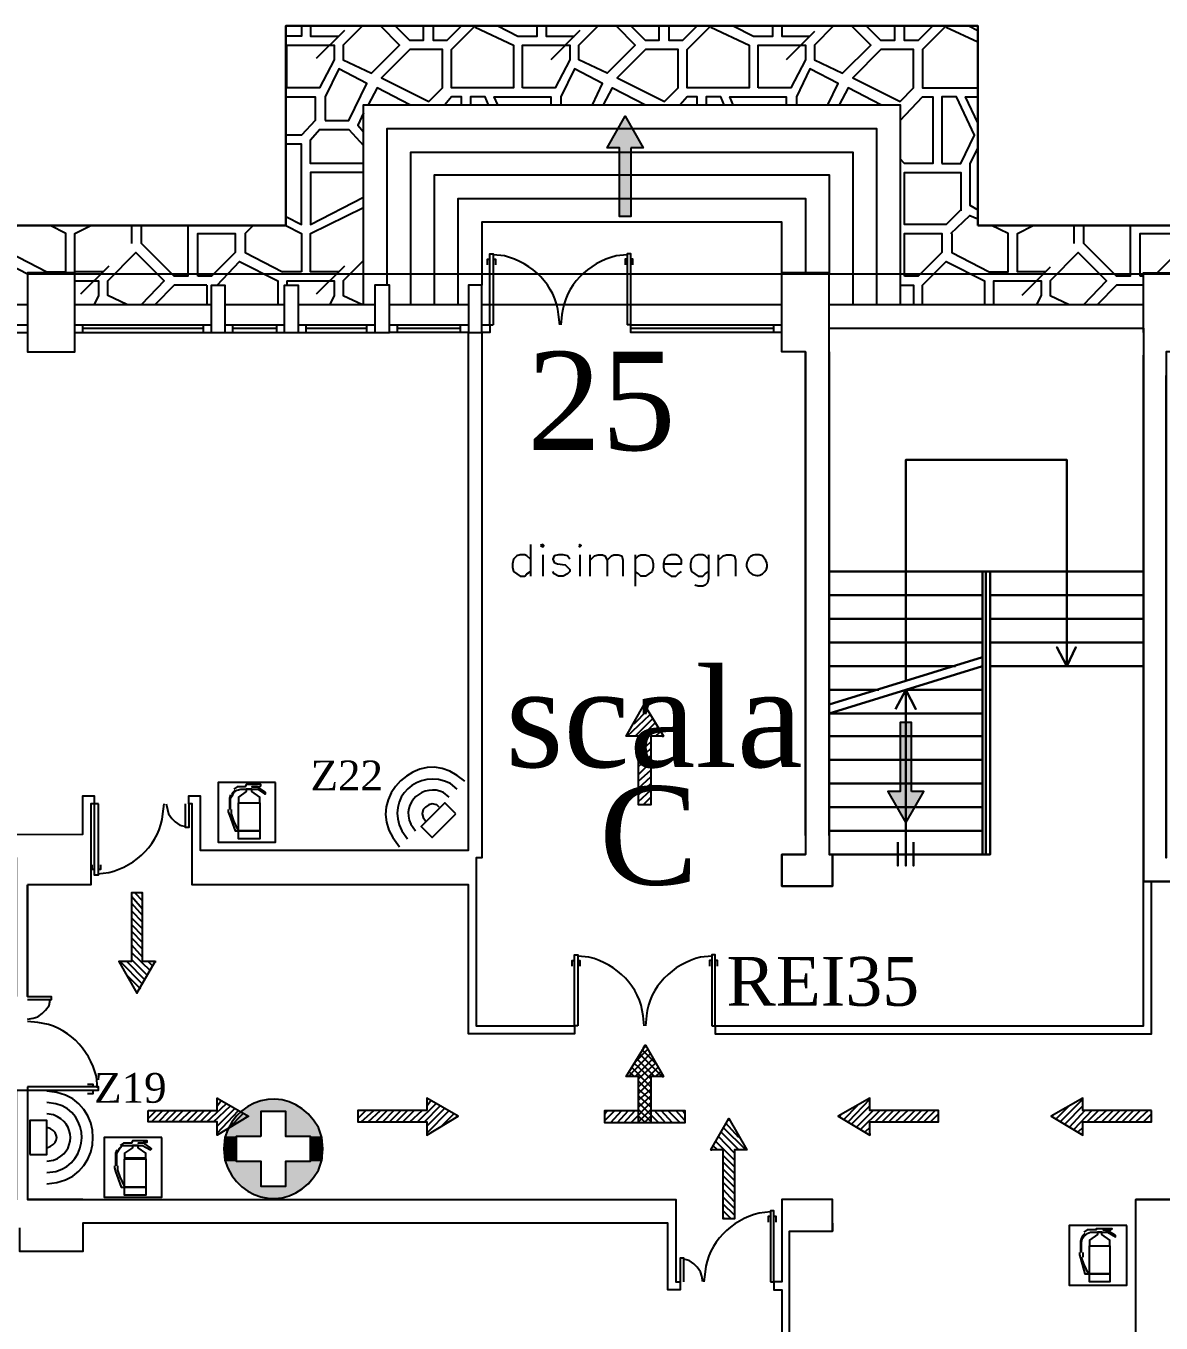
# Model space of a CAD drawing. Header units: millimetres. Extents: x 2592 to 5194, y 1172 to 2359.
# Drawn here: x 2595.312 to 2596.151, y 1181.634 to 1182.593 of the extents above; entities that cross this region are included whole.
import ezdxf

# ---------------------------------------------------------------- set-up
doc = ezdxf.new("R2010")
doc.units = ezdxf.units.MM
for name, color, linetype in [('PDF _Geometria', 7, 'Continuous'), ('PDF _Riempimenti solidi', 3, 'Continuous'), ('PDF _Testo', 7, 'Continuous')]:
    doc.layers.add(name, color=color, linetype=linetype)
doc.styles.add('PDF Times New Roman', font='times.ttf')

msp = doc.modelspace()

# ---------------------------------------------------------------- linework, layer by layer
msp.add_line((2595.31275, 1182.40988), (2599.51275, 1182.40988))
at = {"layer": 'PDF _Geometria', "color": 8, "lineweight": 25, "true_color": 0x808080}
for points in [[(2595.50358, 1182.59321), (2596.01525, 1182.59321), (2595.50358, 1182.59321)], [(2595.50358, 1182.44571), (2595.50358, 1182.59321), (2595.50358, 1182.44571)], [(2595.51525, 1182.59321), (2595.51525, 1182.58571), (2595.50358, 1182.58571)], [(2595.52192, 1182.59321), (2595.52192, 1182.58571), (2595.54275, 1182.58571)], [(2595.56025, 1182.59321), (2595.54608, 1182.57904), (2595.54608, 1182.56821), (2595.56692, 1182.55821), (2595.58775, 1182.57904), (2595.57358, 1182.59321)], [(2595.60525, 1182.59321), (2595.60525, 1182.58238), (2595.59525, 1182.58238), (2595.58442, 1182.59321)], [(2595.63358, 1182.59321), (2595.62275, 1182.58238), (2595.61275, 1182.58238), (2595.61275, 1182.59321)], [(2595.64358, 1182.59238), (2595.67192, 1182.57904), (2595.67192, 1182.54738), (2595.62608, 1182.54738), (2595.62608, 1182.57571), (2595.64358, 1182.59321)], [(2595.66025, 1182.59321), (2595.67525, 1182.58571), (2595.68942, 1182.58571), (2595.68942, 1182.59321)], [(2595.69608, 1182.59321), (2595.69608, 1182.58571), (2595.71692, 1182.58571)], [(2595.74775, 1182.59321), (2595.76192, 1182.57904), (2595.74108, 1182.55821), (2595.72025, 1182.56821), (2595.72025, 1182.57904), (2595.73442, 1182.59321)], [(2595.77942, 1182.59321), (2595.77942, 1182.58238), (2595.76942, 1182.58238), (2595.75858, 1182.59321)], [(2595.80775, 1182.59321), (2595.79692, 1182.58238), (2595.78692, 1182.58238), (2595.78692, 1182.59321)], [(2595.81775, 1182.59238), (2595.84608, 1182.57904), (2595.84608, 1182.54738), (2595.80025, 1182.54738), (2595.80025, 1182.57571), (2595.81775, 1182.59321)], [(2595.83442, 1182.59321), (2595.84942, 1182.58571), (2595.86358, 1182.58571), (2595.86358, 1182.59321)], [(2595.87025, 1182.59321), (2595.87025, 1182.58571), (2595.89108, 1182.58571)], [(2595.90858, 1182.59321), (2595.89442, 1182.57904), (2595.89442, 1182.56821), (2595.91525, 1182.55821), (2595.93608, 1182.57904), (2595.92192, 1182.59321)], [(2595.95358, 1182.59321), (2595.95358, 1182.58238), (2595.94358, 1182.58238), (2595.93275, 1182.59321)], [(2595.98192, 1182.59321), (2595.97108, 1182.58238), (2595.96108, 1182.58238), (2595.96108, 1182.59321)], [(2595.99192, 1182.59321), (2595.97442, 1182.57571), (2595.97442, 1182.54738), (2596.01525, 1182.54738)], [(2595.99192, 1182.59238), (2596.01525, 1182.58154)], [(2596.00858, 1182.59321), (2596.01525, 1182.58988)], [(2596.01525, 1182.44571), (2596.01525, 1182.59321), (2596.01525, 1182.44571)], [(2595.54692, 1182.58988), (2595.52608, 1182.56904)], [(2595.72108, 1182.58988), (2595.69942, 1182.56821)], [(2595.89442, 1182.58904), (2595.87358, 1182.56821)], [(2595.73025, 1182.53488), (2595.73775, 1182.55071), (2595.71692, 1182.56154), (2595.70692, 1182.54071), (2595.70692, 1182.53488)], [(2595.90442, 1182.53488), (2595.91192, 1182.55071), (2595.89108, 1182.56154), (2595.88108, 1182.54071), (2595.88108, 1182.53488)], [(2595.59525, 1182.53488), (2595.57108, 1182.54738), (2595.56442, 1182.53488)], [(2595.73858, 1182.53488), (2595.74525, 1182.54738), (2595.76942, 1182.53488)], [(2595.94358, 1182.53488), (2595.91942, 1182.54738), (2595.91275, 1182.53488)], [(2595.50358, 1182.54071), (2595.52525, 1182.54071), (2595.52525, 1182.52321), (2595.51525, 1182.51238), (2595.50358, 1182.51238)], [(2595.63358, 1182.53488), (2595.63358, 1182.54071), (2595.62608, 1182.54071), (2595.62108, 1182.53488)], [(2595.65358, 1182.53488), (2595.65108, 1182.54071), (2595.64025, 1182.54071), (2595.64025, 1182.53488)], [(2595.66025, 1182.53488), (2595.65775, 1182.54071), (2595.69942, 1182.54071), (2595.69942, 1182.53488)], [(2595.80775, 1182.53488), (2595.80775, 1182.54071), (2595.80025, 1182.54071), (2595.79525, 1182.53488)], [(2595.82775, 1182.53488), (2595.82525, 1182.54071), (2595.81442, 1182.54071), (2595.81442, 1182.53488)], [(2595.83442, 1182.53488), (2595.83192, 1182.54071), (2595.87358, 1182.54071), (2595.87358, 1182.53488)], [(2595.95775, 1182.52321), (2595.97442, 1182.54071), (2595.98192, 1182.54071), (2595.98192, 1182.49154), (2595.96108, 1182.49154), (2595.95775, 1182.49488)], [(2596.01525, 1182.52154), (2596.00608, 1182.54071), (2596.01525, 1182.54071)], [(2595.56108, 1182.52904), (2595.55692, 1182.51988), (2595.56108, 1182.51488)], [(2595.56108, 1182.49154), (2595.52192, 1182.49154), (2595.52192, 1182.50904), (2595.52858, 1182.51654), (2595.55025, 1182.51654), (2595.56108, 1182.50488)], [(2595.50358, 1182.45238), (2595.51525, 1182.44654), (2595.51525, 1182.50571), (2595.50358, 1182.50571)], [(2596.01525, 1182.50321), (2596.00942, 1182.49154), (2596.00942, 1182.46071), (2596.01525, 1182.45738)], [(2595.56108, 1182.48488), (2595.52192, 1182.48488), (2595.52192, 1182.44654), (2595.56108, 1182.46654)], [(2596.00275, 1182.45738), (2595.99192, 1182.44654), (2595.96108, 1182.44654), (2595.96108, 1182.48488), (2596.00275, 1182.48488), (2596.00275, 1182.45654)], [(2595.54275, 1182.41154), (2595.52192, 1182.41154), (2595.52192, 1182.43988), (2595.56108, 1182.45904)], [(2595.99525, 1182.43988), (2596.00942, 1182.45321), (2596.01525, 1182.45071)], [(2594.76858, 1182.44571), (2595.50358, 1182.44571), (2594.76858, 1182.44571)], [(2595.30525, 1182.44571), (2595.29942, 1182.43988), (2595.29942, 1182.42571), (2595.32692, 1182.41154), (2595.34108, 1182.41154), (2595.34108, 1182.43988), (2595.32942, 1182.44571)], [(2595.36858, 1182.41154), (2595.34775, 1182.41154), (2595.34775, 1182.43988), (2595.35942, 1182.44571)], [(2595.38942, 1182.44571), (2595.38942, 1182.43238)], [(2595.43108, 1182.44571), (2595.43108, 1182.40821), (2595.42108, 1182.40821), (2595.39692, 1182.43238), (2595.39692, 1182.44571)], [(2595.47942, 1182.44571), (2595.47358, 1182.43988), (2595.47358, 1182.42571), (2595.50108, 1182.41154)], [(2595.50358, 1182.44571), (2595.51525, 1182.43988), (2595.51525, 1182.41154)], [(2595.99608, 1182.43988), (2595.99608, 1182.42571), (2596.02358, 1182.41154), (2596.03775, 1182.41154), (2596.03775, 1182.43988), (2596.02525, 1182.44571)], [(2596.01525, 1182.44571), (2596.90942, 1182.44571), (2596.01525, 1182.44571)], [(2596.06525, 1182.41154), (2596.04442, 1182.41154), (2596.04442, 1182.43988), (2596.05608, 1182.44571)], [(2596.08608, 1182.44571), (2596.08608, 1182.43238)], [(2596.12775, 1182.44571), (2596.12775, 1182.40821), (2596.11775, 1182.40821), (2596.09358, 1182.43238), (2596.09358, 1182.44571)], [(2596.13525, 1182.40821), (2596.13525, 1182.43988), (2596.16275, 1182.43988), (2596.16275, 1182.42571), (2596.14775, 1182.41071)], [(2595.27775, 1182.38738), (2595.27775, 1182.40154), (2595.29525, 1182.41904), (2595.31275, 1182.40988)], [(2595.38608, 1182.38738), (2595.37192, 1182.39404), (2595.37192, 1182.40488), (2595.39275, 1182.42571), (2595.41358, 1182.40488), (2595.39692, 1182.38738)], [(2595.45275, 1182.40154), (2595.46942, 1182.41904), (2595.49775, 1182.40488), (2595.49775, 1182.38738)], [(2595.56108, 1182.41988), (2595.54608, 1182.40488), (2595.54608, 1182.39404), (2595.56025, 1182.38738)], [(2595.97442, 1182.38738), (2595.97442, 1182.40154), (2595.99192, 1182.41904), (2596.02025, 1182.40488), (2596.02025, 1182.38738)], [(2596.09358, 1182.38738), (2596.11025, 1182.40488), (2596.08942, 1182.42571), (2596.06858, 1182.40488), (2596.06858, 1182.39404), (2596.08275, 1182.38738)], [(2595.37275, 1182.41571), (2595.35192, 1182.39488)], [(2595.54692, 1182.41571), (2595.52608, 1182.39488)], [(2596.06858, 1182.41488), (2596.04775, 1182.39404)], [(2595.34775, 1182.40488), (2595.36525, 1182.40488), (2595.36525, 1182.39404), (2595.36192, 1182.38738)], [(2595.44525, 1182.40154), (2595.42108, 1182.40154), (2595.40692, 1182.38738)], [(2595.50442, 1182.40488), (2595.53942, 1182.40488), (2595.53942, 1182.39404), (2595.53608, 1182.38738)], [(2595.95775, 1182.40154), (2595.96775, 1182.40154), (2595.96775, 1182.38738)], [(2596.02692, 1182.38738), (2596.02692, 1182.40488), (2596.06192, 1182.40488), (2596.06192, 1182.39404), (2596.05858, 1182.38738)], [(2596.13775, 1182.40154), (2596.11775, 1182.40154), (2596.10358, 1182.38738)]]:
    msp.add_lwpolyline(points, dxfattribs=at)
for points in [[(2595.50442, 1182.54738), (2595.50442, 1182.57904), (2595.53942, 1182.57904), (2595.53942, 1182.56821), (2595.52858, 1182.54738)], [(2595.59525, 1182.57571), (2595.57442, 1182.55488), (2595.60942, 1182.53738), (2595.61942, 1182.54738), (2595.61942, 1182.57571)], [(2595.67858, 1182.54738), (2595.67858, 1182.57904), (2595.71358, 1182.57904), (2595.71358, 1182.56821), (2595.70275, 1182.54738)], [(2595.76942, 1182.57571), (2595.74858, 1182.55488), (2595.78358, 1182.53738), (2595.79358, 1182.54738), (2595.79358, 1182.57571)], [(2595.85275, 1182.54738), (2595.85275, 1182.57904), (2595.88775, 1182.57904), (2595.88775, 1182.56821), (2595.87692, 1182.54738)], [(2595.94358, 1182.57571), (2595.92275, 1182.55488), (2595.95775, 1182.53738), (2595.96775, 1182.54738), (2595.96775, 1182.57571)], [(2595.53275, 1182.52321), (2595.55025, 1182.52321), (2595.56358, 1182.55071), (2595.54275, 1182.56154), (2595.53275, 1182.54071)], [(2595.98858, 1182.49154), (2596.00275, 1182.49154), (2596.01275, 1182.51238), (2595.99942, 1182.54071), (2595.98858, 1182.54071)], [(2595.43858, 1182.40821), (2595.43858, 1182.43988), (2595.46608, 1182.43988), (2595.46608, 1182.42571), (2595.44858, 1182.40821)], [(2595.96108, 1182.40821), (2595.96108, 1182.43988), (2595.98858, 1182.43988), (2595.98858, 1182.42571), (2595.97108, 1182.40821)]]:
    msp.add_lwpolyline(points, close=True, dxfattribs=at)
at = {"layer": 'PDF _Geometria', "lineweight": 25}
for points in [[(2595.56108, 1182.38738), (2595.56108, 1182.53488), (2595.95775, 1182.53488), (2595.95775, 1182.38738)], [(2595.57858, 1182.40154), (2595.57858, 1182.51738), (2595.94025, 1182.51738), (2595.94025, 1182.38738)], [(2595.59608, 1182.38738), (2595.59608, 1182.49988), (2595.92275, 1182.49988), (2595.92275, 1182.38738)], [(2595.61358, 1182.38738), (2595.61358, 1182.48321), (2595.90525, 1182.48321), (2595.90525, 1182.41071), (2595.87025, 1182.41071), (2595.87025, 1182.44821), (2595.64858, 1182.44821), (2595.64858, 1182.40154)], [(2595.63108, 1182.38738), (2595.63108, 1182.46571), (2595.88775, 1182.46571), (2595.88775, 1182.41071)], [(2595.88775, 1182.35238), (2595.87025, 1182.35238), (2595.87025, 1182.41071)], [(2595.90525, 1182.35238), (2595.90525, 1182.41071)], [(2596.13775, 1182.36654), (2596.13775, 1182.41071), (2596.17192, 1182.41071), (2596.17192, 1182.35238), (2596.15442, 1182.35238), (2596.15442, 1181.97821), (2596.15442, 1182.33488)], [(2595.34775, 1182.36654), (2595.44858, 1182.36654), (2595.45858, 1182.36654), (2595.51275, 1182.36654), (2595.56942, 1182.36654), (2595.58025, 1182.36654), (2595.58025, 1182.40154), (2595.56942, 1182.40154), (2595.56942, 1182.36654)], [(2595.71942, 1181.85404), (2595.71692, 1181.85404), (2595.71692, 1181.84821), (2595.63858, 1181.84821), (2595.63858, 1181.95821), (2595.43442, 1181.95821), (2595.43442, 1182.01821), (2595.43192, 1182.01821), (2595.43192, 1182.02404), (2595.44025, 1182.02404), (2595.44025, 1181.98404), (2595.63858, 1181.98404), (2595.63858, 1182.36654), (2595.64858, 1182.36654), (2595.64858, 1182.40154), (2595.63858, 1182.40154), (2595.63858, 1182.36654), (2595.58025, 1182.36654)], [(2595.44858, 1182.36654), (2595.44858, 1182.40154), (2595.45858, 1182.40154), (2595.45858, 1182.36654)], [(2595.50275, 1182.36654), (2595.50275, 1182.40154), (2595.51275, 1182.40154), (2595.51275, 1182.36654)], [(2595.21275, 1182.38738), (2595.31275, 1182.38738)], [(2595.34775, 1182.38738), (2595.44858, 1182.38738)], [(2595.45858, 1182.38738), (2595.50275, 1182.38738)], [(2595.51275, 1182.38738), (2595.56942, 1182.38738)], [(2595.58025, 1182.38738), (2595.63858, 1182.38738)], [(2595.64858, 1182.38738), (2595.87025, 1182.38738)], [(2595.90525, 1182.38738), (2596.13775, 1182.38738)], [(2595.21275, 1182.37238), (2595.31275, 1182.37238)], [(2595.34775, 1182.37238), (2595.44858, 1182.37238)], [(2595.35358, 1182.36654), (2595.35358, 1182.37238)], [(2595.44275, 1182.36654), (2595.44275, 1182.37238)], [(2595.45858, 1182.37238), (2595.50275, 1182.37238)], [(2595.46442, 1182.36654), (2595.46442, 1182.37238)], [(2595.49692, 1182.36654), (2595.49692, 1182.37238)], [(2595.51275, 1182.37238), (2595.56942, 1182.37238)], [(2595.51858, 1182.36654), (2595.51858, 1182.37238)], [(2595.56358, 1182.36654), (2595.56358, 1182.37238)], [(2595.58025, 1182.37238), (2595.63858, 1182.37238)], [(2595.58608, 1182.36654), (2595.58608, 1182.37238)], [(2595.63275, 1182.36654), (2595.63275, 1182.37238)], [(2595.64858, 1182.37238), (2595.65442, 1182.37238), (2595.65442, 1182.36654), (2595.64858, 1182.36654), (2595.64858, 1181.97821), (2595.64442, 1181.97821), (2595.64442, 1181.85404), (2595.71692, 1181.85404)], [(2595.65442, 1182.37238), (2595.65692, 1182.37238)], [(2595.75858, 1182.37238), (2595.75608, 1182.37238)], [(2595.87025, 1182.36654), (2595.75858, 1182.36654), (2595.75858, 1182.37238), (2595.87025, 1182.37238)], [(2595.86442, 1182.36654), (2595.86442, 1182.37238)], [(2595.21275, 1182.36654), (2595.31275, 1182.36654)], [(2595.35358, 1182.36988), (2595.44275, 1182.36988)], [(2595.46442, 1182.36988), (2595.49692, 1182.36988)], [(2595.51858, 1182.36988), (2595.56358, 1182.36988)], [(2595.58608, 1182.36988), (2595.63275, 1182.36988)], [(2595.75858, 1182.36988), (2595.86442, 1182.36988)], [(2595.90525, 1182.36988), (2596.13775, 1182.36988), (2596.13775, 1181.96071), (2596.13775, 1182.34988)], [(2595.88775, 1181.99488), (2595.88775, 1182.35238), (2595.88775, 1181.98071), (2595.87025, 1181.98071), (2595.87025, 1181.95738), (2595.87025, 1181.98071), (2595.88775, 1181.98071)], [(2595.90525, 1181.99488), (2595.90525, 1182.35238), (2595.90525, 1181.98071), (2595.90775, 1181.98071), (2595.90525, 1181.98071), (2596.02442, 1181.98071), (2595.90525, 1181.98071)], [(2596.08108, 1182.27238), (2595.96192, 1182.27238), (2596.08108, 1182.27238)], [(2595.68442, 1182.20988), (2595.68442, 1182.18654)], [(2595.68442, 1182.19904), (2595.68192, 1182.20154), (2595.68025, 1182.20238), (2595.67692, 1182.20238), (2595.67442, 1182.20154), (2595.67192, 1182.19904), (2595.67108, 1182.19571), (2595.67108, 1182.19321), (2595.67192, 1182.18988), (2595.67692, 1182.18654), (2595.68025, 1182.18654), (2595.68192, 1182.18821), (2595.68442, 1182.18988)], [(2595.69358, 1182.20238), (2595.69358, 1182.18654)], [(2595.71358, 1182.19904), (2595.71192, 1182.20154), (2595.70858, 1182.20238), (2595.70525, 1182.20238), (2595.70192, 1182.20154), (2595.70108, 1182.19904), (2595.70192, 1182.19654), (2595.70442, 1182.19571), (2595.71025, 1182.19488), (2595.71358, 1182.19154), (2595.71358, 1182.18988), (2595.71192, 1182.18821), (2595.70858, 1182.18654), (2595.70525, 1182.18654), (2595.70192, 1182.18821), (2595.70108, 1182.18988)], [(2595.72108, 1182.20238), (2595.72108, 1182.18654)], [(2595.72858, 1182.18654), (2595.72858, 1182.20238)], [(2595.72858, 1182.19821), (2595.73192, 1182.20154), (2595.73442, 1182.20238), (2595.73775, 1182.20238), (2595.73942, 1182.20154), (2595.74108, 1182.19821), (2595.74108, 1182.18654)], [(2595.74108, 1182.19821), (2595.74442, 1182.20154), (2595.74608, 1182.20238), (2595.74942, 1182.20238), (2595.75192, 1182.20154), (2595.75275, 1182.19821), (2595.75275, 1182.18654)], [(2595.76192, 1182.20238), (2595.76192, 1182.17904)], [(2595.76192, 1182.19904), (2595.76442, 1182.20154), (2595.76608, 1182.20238), (2595.76942, 1182.20238), (2595.77192, 1182.20154), (2595.77442, 1182.19904), (2595.77525, 1182.19571), (2595.77525, 1182.19321), (2595.77442, 1182.18988), (2595.76942, 1182.18654), (2595.76608, 1182.18654), (2595.76442, 1182.18821), (2595.76192, 1182.18988)], [(2595.78275, 1182.19571), (2595.79608, 1182.19571), (2595.79608, 1182.19821), (2595.79525, 1182.19988), (2595.79358, 1182.20154), (2595.79192, 1182.20238), (2595.78858, 1182.20238), (2595.78608, 1182.20154), (2595.78358, 1182.19904), (2595.78275, 1182.19571), (2595.78275, 1182.19321), (2595.78358, 1182.18988), (2595.78858, 1182.18654), (2595.79192, 1182.18654), (2595.79358, 1182.18821), (2595.79608, 1182.18988)], [(2595.81608, 1182.19904), (2595.81358, 1182.20154), (2595.81192, 1182.20238), (2595.80858, 1182.20238), (2595.80608, 1182.20154), (2595.80358, 1182.19904), (2595.80275, 1182.19571), (2595.80275, 1182.19321), (2595.80358, 1182.18988), (2595.80858, 1182.18654), (2595.81192, 1182.18654), (2595.81358, 1182.18821), (2595.81608, 1182.18988)], [(2595.81608, 1182.20238), (2595.81608, 1182.18488), (2595.81525, 1182.18154), (2595.81358, 1182.17988), (2595.81192, 1182.17904), (2595.80858, 1182.17904), (2595.80608, 1182.17988)], [(2595.82358, 1182.18654), (2595.82358, 1182.20238)], [(2595.82358, 1182.19821), (2595.82692, 1182.20154), (2595.82942, 1182.20238), (2595.83275, 1182.20238), (2595.83525, 1182.20154), (2595.83608, 1182.19821), (2595.83608, 1182.18654)], [(2595.90525, 1182.18988), (2596.13775, 1182.18988), (2595.90525, 1182.18988)], [(2596.08108, 1182.11988), (2596.07358, 1182.13404), (2596.08108, 1182.11988)], [(2596.08108, 1182.11988), (2596.08775, 1182.13404), (2596.08108, 1182.11988)], [(2595.96192, 1182.10238), (2596.01858, 1182.10238), (2595.96192, 1182.10238)], [(2595.30442, 1181.87571), (2595.30442, 1181.97821), (2594.79275, 1181.97821), (2594.79275, 1181.94321), (2594.79275, 1181.99488), (2594.77358, 1181.99488), (2595.35358, 1181.99571), (2595.35358, 1182.02404), (2595.36192, 1182.02404), (2595.36192, 1182.01821), (2595.35942, 1182.01821), (2595.35942, 1181.99571), (2595.35942, 1181.95821), (2595.31275, 1181.95821)], [(2595.90775, 1181.98071), (2595.90775, 1181.95738), (2595.90775, 1181.98071)], [(2595.81858, 1181.85404), (2595.82108, 1181.85404), (2596.13775, 1181.85404), (2596.13775, 1181.96071), (2596.24442, 1181.96071), (2596.13775, 1181.96071)], [(2595.82108, 1181.85404), (2595.82108, 1181.84821), (2596.14358, 1181.84821), (2596.14358, 1181.96071)], [(2595.20275, 1181.31988), (2595.20275, 1181.28488), (2595.21275, 1181.28488), (2595.21275, 1181.31988), (2595.20275, 1181.31988), (2595.20275, 1181.70821), (2595.20275, 1181.72571), (2595.30442, 1181.72571), (2595.30442, 1181.80654), (2595.31275, 1181.80654), (2595.31275, 1181.72571), (2595.79192, 1181.72571), (2595.79192, 1181.66488), (2595.79525, 1181.66488), (2595.79525, 1181.65904), (2595.78608, 1181.65904), (2595.78608, 1181.70821), (2595.35358, 1181.70821), (2595.35358, 1181.70238), (2595.35358, 1181.68738), (2595.30692, 1181.68738), (2595.30692, 1181.70488)], [(2595.35358, 1181.72571), (2595.31275, 1181.72571), (2595.34775, 1181.72571)], [(2595.90775, 1181.70821), (2595.90775, 1181.70238), (2595.90775, 1181.72571), (2595.90525, 1181.72571), (2595.87025, 1181.72571), (2595.87025, 1181.66488), (2595.86442, 1181.66488), (2595.86442, 1181.65904), (2595.87025, 1181.65904), (2595.87025, 1181.33404), (2595.87025, 1181.27571), (2595.90525, 1181.27571), (2595.90525, 1181.38321), (2595.98275, 1181.38321), (2595.98275, 1181.40071), (2595.87608, 1181.40071)], [(2595.90775, 1181.72571), (2595.90525, 1181.72571), (2595.87025, 1181.72571), (2595.87025, 1181.70238)], [(2596.13192, 1181.40071), (2596.13192, 1181.70821), (2596.13192, 1181.72571), (2596.25608, 1181.72571), (2596.13192, 1181.72571)], [(2595.87608, 1181.60071), (2595.87608, 1181.40071), (2595.87608, 1181.70238), (2595.90775, 1181.70238)]]:
    msp.add_lwpolyline(points, dxfattribs=at)
at = {"layer": 'PDF _Geometria', "color": 3, "lineweight": 25}
for points in [[(2595.75858, 1182.50321), (2595.75858, 1182.45238), (2595.75025, 1182.45238), (2595.75025, 1182.50321), (2595.74108, 1182.50321), (2595.75442, 1182.52654), (2595.76775, 1182.50321)], [(2595.77358, 1182.06821), (2595.77358, 1182.01738), (2595.76442, 1182.01738), (2595.76442, 1182.06821), (2595.75525, 1182.06821), (2595.76858, 1182.09154), (2595.78275, 1182.06821)], [(2595.96608, 1182.02738), (2595.96608, 1182.07821), (2595.95775, 1182.07821), (2595.95775, 1182.02738), (2595.94858, 1182.02738), (2595.96192, 1182.00404), (2595.97525, 1182.02738)], [(2595.96608, 1182.02738), (2595.96608, 1182.07821), (2595.95775, 1182.07821), (2595.95775, 1182.02738), (2595.94858, 1182.02738), (2595.96192, 1182.00404), (2595.97525, 1182.02738)], [(2595.76442, 1181.79154), (2595.76442, 1181.81654), (2595.75525, 1181.81654), (2595.76942, 1181.83988), (2595.78275, 1181.81654), (2595.77358, 1181.81654), (2595.77358, 1181.79154), (2595.79858, 1181.79154), (2595.79858, 1181.78238), (2595.76442, 1181.78238), (2595.76442, 1181.81654), (2595.75525, 1181.81654), (2595.76942, 1181.83988), (2595.78275, 1181.81654), (2595.77358, 1181.81654), (2595.77358, 1181.78238), (2595.73942, 1181.78238), (2595.73942, 1181.79154)], [(2595.40192, 1181.79154), (2595.45275, 1181.79154), (2595.45275, 1181.80071), (2595.47608, 1181.78738), (2595.45275, 1181.77321), (2595.45275, 1181.78321), (2595.40192, 1181.78321)], [(2595.60775, 1181.79154), (2595.55692, 1181.79154), (2595.55692, 1181.78321), (2595.60775, 1181.78321), (2595.60775, 1181.77321), (2595.63108, 1181.78738), (2595.60775, 1181.80071)], [(2595.93525, 1181.78321), (2595.98608, 1181.78321), (2595.98608, 1181.79154), (2595.93525, 1181.79154), (2595.93525, 1181.80071), (2595.91192, 1181.78738), (2595.93525, 1181.77321)], [(2596.14358, 1181.79154), (2596.09275, 1181.79154), (2596.09275, 1181.80071), (2596.06942, 1181.78738), (2596.09275, 1181.77321), (2596.09275, 1181.78321), (2596.14358, 1181.78321)], [(2595.48525, 1181.77238), (2595.46692, 1181.77238), (2595.46692, 1181.75404), (2595.48525, 1181.75404), (2595.48525, 1181.73571), (2595.50358, 1181.73571), (2595.50358, 1181.75404), (2595.52192, 1181.75404), (2595.52192, 1181.77238), (2595.50358, 1181.77238), (2595.50358, 1181.79071), (2595.48525, 1181.79071)], [(2595.82692, 1181.76238), (2595.81775, 1181.76238), (2595.83108, 1181.78571), (2595.84442, 1181.76238), (2595.83525, 1181.76238), (2595.83525, 1181.71154), (2595.82692, 1181.71154)]]:
    msp.add_lwpolyline(points, close=True, dxfattribs=at)
at = {"layer": 'PDF _Geometria', "color": 3, "lineweight": 0}
for points in [[(2595.76775, 1182.50321), (2595.75442, 1182.52654), (2595.74108, 1182.50321), (2595.75025, 1182.50321), (2595.75025, 1182.45238), (2595.75858, 1182.45238), (2595.75858, 1182.50321)], [(2595.95775, 1182.07821), (2595.95775, 1182.02738), (2595.94858, 1182.02738), (2595.96192, 1182.00404), (2595.97525, 1182.02738), (2595.96608, 1182.02738), (2595.96608, 1182.07821)], [(2595.95775, 1182.07821), (2595.95775, 1182.02738), (2595.94858, 1182.02738), (2595.96192, 1182.00404), (2595.97525, 1182.02738), (2595.96608, 1182.02738), (2595.96608, 1182.07821)]]:
    msp.add_lwpolyline(points, close=True, dxfattribs=at)
at = {"layer": 'PDF _Geometria', "color": 4, "lineweight": 25}
for points in [[(2595.65275, 1182.41654), (2595.65275, 1182.42071), (2595.65442, 1182.42071)], [(2595.65442, 1182.37238), (2595.65442, 1182.42488), (2595.65692, 1182.42488), (2595.65692, 1182.37238)], [(2595.66525, 1182.42321), (2595.65692, 1182.42404)], [(2595.65692, 1182.42071), (2595.65858, 1182.42071), (2595.65858, 1182.41654)], [(2595.75608, 1182.42404), (2595.74775, 1182.42321)], [(2595.75608, 1182.42071), (2595.75442, 1182.42071), (2595.75442, 1182.41654)], [(2595.75858, 1182.37238), (2595.75858, 1182.42488), (2595.75608, 1182.42488), (2595.75608, 1182.37238)], [(2595.76025, 1182.41654), (2595.76025, 1182.42071), (2595.75858, 1182.42071)], [(2595.70608, 1182.37238), (2595.70525, 1182.37988)], [(2595.70775, 1182.37988), (2595.70692, 1182.37238)], [(2595.41275, 1182.01071), (2595.41358, 1182.01821)], [(2595.41525, 1182.01821), (2595.41608, 1182.01404), (2595.41692, 1182.01071), (2595.41942, 1182.00738), (2595.42192, 1182.00488), (2595.42525, 1182.00238), (2595.42942, 1182.00154)], [(2595.43192, 1182.01821), (2595.43192, 1182.00071), (2595.42942, 1182.00071), (2595.42942, 1182.01821)], [(2595.36025, 1181.97321), (2595.36025, 1181.96988), (2595.36192, 1181.96988)], [(2595.36525, 1181.96988), (2595.36692, 1181.96988), (2595.36692, 1181.97321)], [(2595.36442, 1181.96654), (2595.37275, 1181.96738)], [(2595.71525, 1181.89821), (2595.71525, 1181.90238), (2595.71692, 1181.90238)], [(2595.71692, 1181.85404), (2595.71692, 1181.90654), (2595.71942, 1181.90654), (2595.71942, 1181.85404)], [(2595.72775, 1181.90488), (2595.71942, 1181.90571)], [(2595.71942, 1181.90238), (2595.72108, 1181.90238), (2595.72108, 1181.89821)], [(2595.81858, 1181.90571), (2595.81025, 1181.90488)], [(2595.81858, 1181.90238), (2595.81692, 1181.90238), (2595.81692, 1181.89821)], [(2595.82108, 1181.85404), (2595.82108, 1181.90654), (2595.81858, 1181.90654), (2595.81858, 1181.85404)], [(2595.82275, 1181.89821), (2595.82275, 1181.90238), (2595.82108, 1181.90238)], [(2595.31275, 1181.87571), (2595.33025, 1181.87571), (2595.33025, 1181.87321), (2595.31275, 1181.87321)], [(2595.31275, 1181.85904), (2595.31692, 1181.85988), (2595.32025, 1181.86071), (2595.32358, 1181.86321), (2595.32608, 1181.86571), (2595.32858, 1181.86904), (2595.32942, 1181.87321)], [(2595.32025, 1181.85654), (2595.31275, 1181.85738)], [(2595.76858, 1181.85404), (2595.76775, 1181.86154)], [(2595.77025, 1181.86154), (2595.76942, 1181.85404)], [(2595.36442, 1181.80821), (2595.36358, 1181.81654)], [(2595.36108, 1181.80904), (2595.36108, 1181.81071), (2595.35692, 1181.81071)], [(2595.35692, 1181.80404), (2595.36108, 1181.80404), (2595.36108, 1181.80654)], [(2595.86192, 1181.71654), (2595.85358, 1181.71571)], [(2595.86192, 1181.71321), (2595.86025, 1181.71321), (2595.86025, 1181.70904)], [(2595.86608, 1181.70904), (2595.86608, 1181.71321), (2595.86442, 1181.71321)], [(2595.79775, 1181.66488), (2595.79775, 1181.68238), (2595.79525, 1181.68238), (2595.79525, 1181.66488)], [(2595.81192, 1181.66488), (2595.81108, 1181.66904), (2595.81025, 1181.67238), (2595.80775, 1181.67571), (2595.80525, 1181.67821), (2595.80192, 1181.68071), (2595.79775, 1181.68154)], [(2595.81358, 1181.67238), (2595.81275, 1181.66488)]]:
    msp.add_lwpolyline(points, dxfattribs=at)
at = {"layer": 'PDF _Geometria', "lineweight": 25}
for points in [[(2595.34775, 1182.41071), (2595.31275, 1182.41071), (2595.31275, 1182.35238), (2595.34775, 1182.35238)], [(2595.96192, 1182.27238), (2595.96192, 1182.10904)], [(2596.08108, 1182.11988), (2596.08108, 1182.27238)], [(2595.69192, 1182.20904), (2595.69358, 1182.20821), (2595.69442, 1182.20904), (2595.69358, 1182.20988)], [(2595.72025, 1182.20904), (2595.72108, 1182.20821), (2595.72192, 1182.20904), (2595.72108, 1182.20988)], [(2596.01858, 1181.98071), (2596.01858, 1182.18988)], [(2596.02108, 1181.98071), (2596.02108, 1182.18988)], [(2596.02442, 1181.98071), (2596.02442, 1182.18988)], [(2596.01858, 1182.17238), (2595.90525, 1182.17238)], [(2596.13775, 1182.17238), (2596.02442, 1182.17238)], [(2596.01858, 1182.15488), (2595.90525, 1182.15488)], [(2596.13775, 1182.15488), (2596.02442, 1182.15488)], [(2596.01858, 1182.13738), (2595.90525, 1182.13738)], [(2596.13775, 1182.13738), (2596.02442, 1182.13738)], [(2596.01858, 1182.12654), (2595.90525, 1182.09154)], [(2596.01858, 1182.11988), (2595.90525, 1182.08488)], [(2595.99858, 1182.11988), (2595.90525, 1182.11988)], [(2596.13775, 1182.11988), (2596.02442, 1182.11988)], [(2595.94192, 1182.10238), (2595.90525, 1182.10238)], [(2595.95442, 1182.08821), (2595.96192, 1182.10238), (2595.96942, 1182.08821), (2595.96192, 1182.10238)], [(2595.96192, 1182.10238), (2595.96192, 1181.97238)], [(2596.01858, 1182.08488), (2595.90525, 1182.08488)], [(2596.01858, 1182.06821), (2595.90525, 1182.06821)], [(2596.01858, 1182.05071), (2595.90525, 1182.05071)], [(2596.01858, 1182.03321), (2595.90525, 1182.03321)], [(2596.01858, 1182.01571), (2595.90525, 1182.01571)], [(2596.01858, 1181.99821), (2595.90525, 1181.99821)], [(2595.95608, 1181.98988), (2595.95608, 1181.97238)], [(2595.96775, 1181.98988), (2595.96775, 1181.97238)], [(2595.31275, 1181.95821), (2595.31275, 1181.87571)], [(2595.90775, 1181.95738), (2595.87025, 1181.95738)]]:
    msp.add_lwpolyline(points, close=True, dxfattribs=at)
at = {"layer": 'PDF _Geometria', "color": 253, "lineweight": 25, "true_color": 0x999999}
for points in [[(2595.51525, 1182.41154), (2595.50108, 1182.41154)], [(2595.44525, 1182.40154), (2595.44525, 1182.38738)], [(2595.50442, 1182.40488), (2595.50442, 1182.40154)], [(2596.13775, 1182.40821), (2596.13525, 1182.40821)]]:
    msp.add_lwpolyline(points, dxfattribs=at)
at = {"layer": 'PDF _Geometria', "lineweight": 25}
msp.add_lwpolyline([(2595.85608, 1182.20154), (2595.85358, 1182.20238), (2595.85025, 1182.20238, 1.176505), (2595.85608, 1182.18821)], format="xyb", dxfattribs=at)
at = {"layer": 'PDF _Geometria', "color": 3, "lineweight": 25}
for points in [[(2595.75608, 1182.06821), (2595.77275, 1182.08404)], [(2595.76108, 1182.07738), (2595.77108, 1182.08738)], [(2595.76775, 1182.08988), (2595.76942, 1182.09071)], [(2595.76192, 1182.06821), (2595.77525, 1182.08154)], [(2595.76442, 1182.06571), (2595.77692, 1182.07821)], [(2595.76442, 1182.06071), (2595.77858, 1182.07488)], [(2595.76442, 1182.05571), (2595.77358, 1182.06404)], [(2595.77692, 1182.06821), (2595.78025, 1182.07154)], [(2595.78192, 1182.06821), (2595.78275, 1182.06821)], [(2595.76442, 1182.05071), (2595.77358, 1182.05904)], [(2595.76442, 1182.04571), (2595.77358, 1182.05404)], [(2595.76442, 1182.03988), (2595.77358, 1182.04904)], [(2595.76442, 1182.03488), (2595.77358, 1182.04321)], [(2595.76442, 1182.02988), (2595.77358, 1182.03821)], [(2595.76442, 1182.02488), (2595.77358, 1182.03321)], [(2595.76442, 1182.01988), (2595.77358, 1182.02821)], [(2595.76775, 1182.01738), (2595.77358, 1182.02321)], [(2595.77275, 1182.01738), (2595.77358, 1182.01821)], [(2595.39275, 1181.87988), (2595.39358, 1181.87821), (2595.40692, 1181.90154), (2595.39775, 1181.90154), (2595.39775, 1181.95238), (2595.38942, 1181.95238), (2595.38942, 1181.90154), (2595.38025, 1181.90154), (2595.39358, 1181.87821)], [(2595.38942, 1181.94988), (2595.39775, 1181.94071)], [(2595.39192, 1181.95238), (2595.39775, 1181.94654)], [(2595.39692, 1181.95238), (2595.39775, 1181.95154)], [(2595.38942, 1181.94488), (2595.39775, 1181.93571)], [(2595.38942, 1181.93904), (2595.39775, 1181.93071)], [(2595.38942, 1181.93404), (2595.39775, 1181.92571)], [(2595.38942, 1181.92904), (2595.39775, 1181.92071)], [(2595.38942, 1181.92404), (2595.39775, 1181.91571)], [(2595.38942, 1181.91904), (2595.39775, 1181.91071)], [(2595.38942, 1181.91404), (2595.39775, 1181.90488)], [(2595.38108, 1181.90154), (2595.39775, 1181.88488)], [(2595.38608, 1181.90154), (2595.39942, 1181.88821)], [(2595.38942, 1181.90821), (2595.40358, 1181.89488)], [(2595.38942, 1181.90321), (2595.40108, 1181.89154)], [(2595.40192, 1181.90154), (2595.40525, 1181.89821)], [(2595.40692, 1181.90154), (2595.40775, 1181.90154)], [(2595.38608, 1181.89154), (2595.39608, 1181.88154)], [(2595.77358, 1181.81488), (2595.76108, 1181.82654), (2595.77108, 1181.83654)], [(2595.76442, 1181.81488), (2595.77692, 1181.82654), (2595.76692, 1181.83654)], [(2595.76775, 1181.83821), (2595.76942, 1181.83988)], [(2595.77025, 1181.83821), (2595.76858, 1181.83988)], [(2595.75692, 1181.81654), (2595.77275, 1181.83321)], [(2595.76192, 1181.81654), (2595.77525, 1181.82988)], [(2595.77608, 1181.81654), (2595.76275, 1181.82988)], [(2595.76525, 1181.83321), (2595.78192, 1181.81654), (2595.78275, 1181.81654)], [(2595.75608, 1181.81654), (2595.75525, 1181.81654)], [(2595.76108, 1181.81654), (2595.75775, 1181.81988)], [(2595.77358, 1181.80904), (2595.75942, 1181.82321)], [(2595.76442, 1181.80904), (2595.77858, 1181.82321)], [(2595.77692, 1181.81654), (2595.78025, 1181.81988)], [(2595.76442, 1181.80404), (2595.77358, 1181.81321)], [(2595.77358, 1181.80404), (2595.76442, 1181.81321)], [(2595.76442, 1181.79904), (2595.77358, 1181.80738)], [(2595.77358, 1181.79904), (2595.76442, 1181.80738)], [(2595.44525, 1181.78321), (2595.45942, 1181.79654)], [(2595.45275, 1181.80071), (2595.45358, 1181.80071)], [(2595.45275, 1181.79488), (2595.45608, 1181.79904)], [(2595.60108, 1181.78321), (2595.61442, 1181.79654)], [(2595.60775, 1181.80071), (2595.60858, 1181.80071)], [(2595.60775, 1181.79488), (2595.61108, 1181.79904)], [(2595.75858, 1181.78238), (2595.77358, 1181.79738)], [(2595.76442, 1181.79404), (2595.77358, 1181.80238)], [(2595.77358, 1181.79404), (2595.76442, 1181.80238)], [(2595.77942, 1181.78238), (2595.76442, 1181.79738)], [(2595.93525, 1181.79988), (2595.91942, 1181.78321)], [(2596.09275, 1181.79988), (2596.07608, 1181.78321)], [(2595.40192, 1181.78571), (2595.40775, 1181.79154)], [(2595.40192, 1181.79071), (2595.40275, 1181.79154)], [(2595.40442, 1181.78321), (2595.41275, 1181.79154)], [(2595.40942, 1181.78321), (2595.41775, 1181.79154)], [(2595.41442, 1181.78321), (2595.42275, 1181.79154)], [(2595.41942, 1181.78321), (2595.42775, 1181.79154)], [(2595.42442, 1181.78321), (2595.43358, 1181.79154)], [(2595.43025, 1181.78321), (2595.43858, 1181.79154)], [(2595.43525, 1181.78321), (2595.44358, 1181.79154)], [(2595.44025, 1181.78321), (2595.44858, 1181.79154)], [(2595.45025, 1181.78321), (2595.46275, 1181.79488)], [(2595.45275, 1181.77988), (2595.46608, 1181.79321)], [(2595.45275, 1181.77488), (2595.46858, 1181.79154)], [(2595.46192, 1181.77904), (2595.47192, 1181.78904)], [(2595.47442, 1181.78654), (2595.47525, 1181.78738)], [(2595.55692, 1181.79071), (2595.55775, 1181.79154)], [(2595.55692, 1181.78571), (2595.56275, 1181.79154)], [(2595.55942, 1181.78321), (2595.56858, 1181.79154)], [(2595.56442, 1181.78321), (2595.57358, 1181.79154)], [(2595.57025, 1181.78321), (2595.57858, 1181.79154)], [(2595.57525, 1181.78321), (2595.58358, 1181.79154)], [(2595.58025, 1181.78321), (2595.58858, 1181.79154)], [(2595.58525, 1181.78321), (2595.59358, 1181.79154)], [(2595.59025, 1181.78321), (2595.59858, 1181.79154)], [(2595.59525, 1181.78321), (2595.60442, 1181.79154)], [(2595.60608, 1181.78321), (2595.61775, 1181.79488)], [(2595.60775, 1181.77988), (2595.62108, 1181.79321)], [(2595.60775, 1181.77488), (2595.62442, 1181.79154)], [(2595.61775, 1181.77904), (2595.62775, 1181.78904)], [(2595.62942, 1181.78654), (2595.63108, 1181.78738)], [(2595.73942, 1181.78404), (2595.74692, 1181.79154)], [(2595.73942, 1181.78904), (2595.74108, 1181.79154)], [(2595.74358, 1181.78238), (2595.75192, 1181.79154)], [(2595.74858, 1181.78238), (2595.75692, 1181.79154)], [(2595.75358, 1181.78238), (2595.76192, 1181.79154)], [(2595.76358, 1181.78238), (2595.77358, 1181.79238)], [(2595.77442, 1181.78238), (2595.76442, 1181.79238)], [(2595.76942, 1181.78238), (2595.76442, 1181.78738)], [(2595.76858, 1181.78238), (2595.77358, 1181.78738)], [(2595.78442, 1181.78238), (2595.77608, 1181.79154)], [(2595.78942, 1181.78238), (2595.78108, 1181.79154)], [(2595.79525, 1181.78238), (2595.78608, 1181.79154)], [(2595.79858, 1181.78404), (2595.79192, 1181.79154)], [(2595.79858, 1181.78904), (2595.79692, 1181.79154)], [(2595.83192, 1181.78404), (2595.83108, 1181.78571)], [(2595.91358, 1181.78821), (2595.91275, 1181.78654)], [(2595.92608, 1181.79488), (2595.91608, 1181.78488)], [(2595.93525, 1181.79488), (2595.92192, 1181.78154)], [(2595.93775, 1181.79154), (2595.92525, 1181.77904)], [(2595.94275, 1181.79154), (2595.92858, 1181.77738)], [(2595.94775, 1181.79154), (2595.93942, 1181.78321)], [(2595.95275, 1181.79154), (2595.94442, 1181.78321)], [(2595.95775, 1181.79154), (2595.94942, 1181.78321)], [(2595.96358, 1181.79154), (2595.95442, 1181.78321)], [(2595.96858, 1181.79154), (2595.96025, 1181.78321)], [(2595.97358, 1181.79154), (2595.96525, 1181.78321)], [(2595.97858, 1181.79154), (2595.97025, 1181.78321)], [(2595.98358, 1181.79154), (2595.97525, 1181.78321)], [(2595.98608, 1181.78904), (2595.98025, 1181.78321)], [(2596.07108, 1181.78821), (2596.06942, 1181.78654)], [(2596.08275, 1181.79488), (2596.07275, 1181.78488)], [(2596.09275, 1181.79488), (2596.07942, 1181.78154)], [(2596.09442, 1181.79154), (2596.08275, 1181.77904)], [(2596.09942, 1181.79154), (2596.08608, 1181.77738)], [(2596.10442, 1181.79154), (2596.09608, 1181.78321)], [(2596.11025, 1181.79154), (2596.10108, 1181.78321)], [(2596.11525, 1181.79154), (2596.10692, 1181.78321)], [(2596.12025, 1181.79154), (2596.11192, 1181.78321)], [(2596.12525, 1181.79154), (2596.11692, 1181.78321)], [(2596.13025, 1181.79154), (2596.12192, 1181.78321)], [(2596.13525, 1181.79154), (2596.12692, 1181.78321)], [(2596.14108, 1181.79154), (2596.13192, 1181.78321)], [(2596.14358, 1181.78904), (2596.13775, 1181.78321)], [(2595.52775, 1181.74738), (2595.53025, 1181.75488), (2595.53108, 1181.76321), (2595.53025, 1181.77154), (2595.52775, 1181.77904)], [(2595.84358, 1181.76238), (2595.82692, 1181.77904)], [(2595.83858, 1181.77154), (2595.82858, 1181.78238)], [(2595.93525, 1181.77904), (2595.93192, 1181.77571)], [(2595.98608, 1181.78404), (2595.98525, 1181.78321)], [(2596.09275, 1181.77904), (2596.08942, 1181.77571)], [(2596.14358, 1181.78404), (2596.14275, 1181.78321)], [(2595.45858, 1181.77154), (2595.45775, 1181.76321), (2595.45858, 1181.75488)], [(2595.83525, 1181.75488), (2595.82108, 1181.76904)], [(2595.83525, 1181.75988), (2595.82358, 1181.77238)], [(2595.83858, 1181.76238), (2595.82525, 1181.77571)], [(2595.93525, 1181.77404), (2595.93608, 1181.77404)], [(2596.09275, 1181.77404), (2596.09192, 1181.77404)], [(2595.81775, 1181.76238), (2595.81858, 1181.76238)], [(2595.82275, 1181.76238), (2595.81942, 1181.76571)], [(2595.83525, 1181.74988), (2595.82692, 1181.75821)], [(2595.83525, 1181.74488), (2595.82692, 1181.75321)], [(2595.83525, 1181.73988), (2595.82692, 1181.74821)], [(2595.83525, 1181.73488), (2595.82692, 1181.74321)], [(2595.83525, 1181.72988), (2595.82692, 1181.73821)], [(2595.83525, 1181.72404), (2595.82692, 1181.73321)], [(2595.83525, 1181.71904), (2595.82692, 1181.72738)], [(2595.83525, 1181.71404), (2595.82692, 1181.72238)], [(2595.83275, 1181.71154), (2595.82692, 1181.71738)], [(2595.82775, 1181.71154), (2595.82692, 1181.71238)]]:
    msp.add_lwpolyline(points, dxfattribs=at)
at = {"layer": 'PDF _Geometria', "color": 6, "lineweight": 25}
for points in [[(2595.63608, 1182.03488), (2595.63025, 1182.03904)], [(2595.62442, 1182.02321), (2595.62025, 1182.02654)], [(2595.63025, 1182.02904), (2595.62525, 1182.03321)], [(2595.61692, 1182.01571), (2595.61525, 1182.01738), (2595.61192, 1182.01821), (2595.60942, 1182.01738), (2595.60692, 1182.01571), (2595.60525, 1182.01404), (2595.60442, 1182.01071), (2595.60525, 1182.00821), (2595.60692, 1182.00571)], [(2595.58942, 1181.99821), (2595.59358, 1181.99238)], [(2595.59608, 1182.00321), (2595.59942, 1181.99821)], [(2595.58275, 1181.99321), (2595.58775, 1181.98654)], [(2595.33442, 1181.80488), (2595.32692, 1181.80571)], [(2595.33358, 1181.79654), (2595.32692, 1181.79738)], [(2595.33192, 1181.78821), (2595.32692, 1181.78904)], [(2595.32942, 1181.77821), (2595.32692, 1181.77904)], [(2595.32692, 1181.76404), (2595.32942, 1181.76488)], [(2595.32692, 1181.75404), (2595.33192, 1181.75488)], [(2595.32692, 1181.74571), (2595.33358, 1181.74654)], [(2595.32692, 1181.73738), (2595.33442, 1181.73821)]]:
    msp.add_lwpolyline(points, dxfattribs=at)
at = {"layer": 'PDF _Geometria', "color": 1, "lineweight": 25, "true_color": 0xf00000}
for points in [[(2595.49608, 1182.03404), (2595.45358, 1182.03404), (2595.45358, 1181.98988), (2595.49608, 1181.98988)], [(2595.47442, 1182.02904), (2595.47442, 1182.02738), (2595.46858, 1182.02321), (2595.46858, 1182.01904), (2595.48442, 1182.01904), (2595.48442, 1182.02321), (2595.47858, 1182.02738), (2595.47858, 1182.02904)], [(2595.46858, 1182.01904), (2595.48442, 1182.01904), (2595.48442, 1181.99821), (2595.46858, 1181.99821)], [(2595.46858, 1181.99821), (2595.48442, 1181.99821), (2595.48442, 1181.99238), (2595.46858, 1181.99238)], [(2595.41192, 1181.77154), (2595.36942, 1181.77154), (2595.36942, 1181.72738), (2595.41192, 1181.72738)], [(2595.39025, 1181.76571), (2595.39025, 1181.76404), (2595.38442, 1181.75988), (2595.38442, 1181.75654), (2595.40025, 1181.75654), (2595.40025, 1181.75988), (2595.39442, 1181.76404), (2595.39442, 1181.76571)], [(2595.38442, 1181.75571), (2595.40025, 1181.75571), (2595.40025, 1181.73488), (2595.38442, 1181.73488)], [(2595.38442, 1181.73488), (2595.40025, 1181.73488), (2595.40025, 1181.72904), (2595.38442, 1181.72904)], [(2596.12525, 1181.70654), (2596.08275, 1181.70654), (2596.08275, 1181.66238), (2596.12525, 1181.66238)], [(2596.10358, 1181.70154), (2596.10358, 1181.69988), (2596.09775, 1181.69571), (2596.09775, 1181.69154), (2596.11275, 1181.69154), (2596.11275, 1181.69571), (2596.10692, 1181.69988), (2596.10692, 1181.70154)], [(2596.09775, 1181.69154), (2596.11275, 1181.69154), (2596.11275, 1181.67071), (2596.09775, 1181.67071)], [(2596.09775, 1181.67071), (2596.11275, 1181.67071), (2596.11275, 1181.66488), (2596.09775, 1181.66488)]]:
    msp.add_lwpolyline(points, close=True, dxfattribs=at)
for points in [[(2595.46275, 1182.01404), (2595.46275, 1182.02238), (2595.46442, 1182.02488), (2595.46525, 1182.02654), (2595.46608, 1182.02738), (2595.46775, 1182.02821), (2595.47025, 1182.02904), (2595.48275, 1182.02904), (2595.48775, 1182.02571), (2595.48858, 1182.02571), (2595.48858, 1182.02654), (2595.48775, 1182.02738), (2595.48275, 1182.03071), (2595.47858, 1182.03071), (2595.48442, 1182.03071), (2595.48525, 1182.03154), (2595.48525, 1182.03238), (2595.47442, 1182.03238), (2595.47358, 1182.03071), (2595.46942, 1182.03071), (2595.46775, 1182.03071), (2595.46525, 1182.02904)], [(2595.46608, 1182.02821), (2595.46442, 1182.02654), (2595.46358, 1182.02488)], [(2595.46275, 1182.02488), (2595.46192, 1182.02238), (2595.46192, 1182.02071)], [(2595.46192, 1182.02154), (2595.46192, 1182.01404)], [(2595.46108, 1182.01404), (2595.46108, 1182.01238), (2595.46192, 1182.00988), (2595.46608, 1181.99821), (2595.46858, 1181.99821), (2595.46525, 1182.00571), (2595.46358, 1182.01071), (2595.46358, 1182.01404)], [(2595.37858, 1181.75071), (2595.37858, 1181.75988), (2595.38025, 1181.76238), (2595.38108, 1181.76404), (2595.38275, 1181.76571), (2595.38608, 1181.76571), (2595.39775, 1181.76571), (2595.40358, 1181.76238), (2595.40442, 1181.76321), (2595.40358, 1181.76404), (2595.39858, 1181.76738), (2595.39442, 1181.76738), (2595.40025, 1181.76821), (2595.40108, 1181.76821), (2595.40108, 1181.76904), (2595.39025, 1181.76904), (2595.38942, 1181.76738), (2595.38525, 1181.76738), (2595.38358, 1181.76738), (2595.38108, 1181.76571)], [(2595.37858, 1181.76238), (2595.37775, 1181.75988), (2595.37775, 1181.75821), (2595.37775, 1181.75071)], [(2595.38192, 1181.76488), (2595.38025, 1181.76321), (2595.37942, 1181.76154)], [(2595.37692, 1181.75071), (2595.37692, 1181.74904), (2595.37775, 1181.74654), (2595.38192, 1181.73488), (2595.38442, 1181.73488), (2595.38442, 1181.73571), (2595.38108, 1181.74238), (2595.37942, 1181.74738), (2595.37942, 1181.75071)], [(2596.09442, 1181.70071), (2596.09275, 1181.69904), (2596.09192, 1181.69738), (2596.09108, 1181.69488), (2596.09108, 1181.69321)], [(2596.09608, 1181.70071), (2596.09858, 1181.70154), (2596.11108, 1181.70154), (2596.11692, 1181.69821), (2596.11692, 1181.69904), (2596.11192, 1181.70238), (2596.10775, 1181.70321), (2596.11358, 1181.70321), (2596.11442, 1181.70404), (2596.10275, 1181.70404), (2596.10275, 1181.70321), (2596.09775, 1181.70321), (2596.09608, 1181.70321), (2596.09358, 1181.70154)], [(2596.09108, 1181.69404), (2596.09108, 1181.68654)], [(2596.09192, 1181.68654), (2596.09192, 1181.69071)], [(2596.09025, 1181.68654), (2596.09025, 1181.68488), (2596.09108, 1181.68238), (2596.09442, 1181.67071), (2596.09692, 1181.67071), (2596.09358, 1181.67821), (2596.09192, 1181.68321)], [(2596.09275, 1181.68654), (2596.09275, 1181.68321)]]:
    msp.add_lwpolyline(points, dxfattribs=at)
at = {"layer": 'PDF _Geometria', "color": 4, "lineweight": 25}
for points in [[(2595.36525, 1182.01821), (2595.36192, 1182.01821), (2595.36192, 1181.96571), (2595.36525, 1181.96571)], [(2595.31275, 1181.80904), (2595.31275, 1181.80654), (2595.36525, 1181.80654), (2595.36525, 1181.80904)], [(2595.86192, 1181.66488), (2595.86442, 1181.66488), (2595.86442, 1181.71738), (2595.86192, 1181.71738)]]:
    msp.add_lwpolyline(points, close=True, dxfattribs=at)
at = {"layer": 'PDF _Geometria', "color": 6, "lineweight": 25}
for points in [[(2595.62942, 1182.01071), (2595.62108, 1182.01904), (2595.60358, 1182.00154), (2595.61192, 1181.99321)], [(2595.31442, 1181.75904), (2595.32692, 1181.75904), (2595.32692, 1181.78404), (2595.31442, 1181.78404)]]:
    msp.add_lwpolyline(points, close=True, dxfattribs=at)
at = {"layer": 'PDF _Geometria', "color": 4, "lineweight": 25}
for points in [[(2595.70525, 1182.37988), (2595.70296, 1182.40164), (2595.68586, 1182.41791), (2595.66525, 1182.42321)], [(2595.74775, 1182.42321), (2595.72714, 1182.41791), (2595.71004, 1182.40164), (2595.70775, 1182.37988)], [(2595.37275, 1181.96738), (2595.39336, 1181.97268), (2595.41046, 1181.98895), (2595.41275, 1182.01071)], [(2595.76775, 1181.86154), (2595.76546, 1181.88331), (2595.74836, 1181.89957), (2595.72775, 1181.90488)], [(2595.81025, 1181.90488), (2595.78964, 1181.89957), (2595.77254, 1181.88331), (2595.77025, 1181.86154)], [(2595.36358, 1181.81654), (2595.35828, 1181.83716), (2595.34201, 1181.85425), (2595.32025, 1181.85654)], [(2595.85358, 1181.71571), (2595.83297, 1181.71041), (2595.81588, 1181.69414), (2595.81358, 1181.67238)]]:
    msp.add_open_spline(points, degree=3, dxfattribs=at)
at = {"layer": 'PDF _Geometria', "lineweight": 25}
msp.add_open_spline([(2595.85608, 1182.18821), (2595.86165, 1182.19328), (2595.85969, 1182.19646), (2595.85608, 1182.20154)], degree=3, dxfattribs=at)
at = {"layer": 'PDF _Geometria', "color": 6, "lineweight": 25}
for points in [[(2595.63025, 1182.03904), (2595.60172, 1182.06013), (2595.56308, 1182.02293), (2595.58275, 1181.99321)], [(2595.62525, 1182.03321), (2595.60179, 1182.04532), (2595.57678, 1182.0222), (2595.58942, 1181.99821)], [(2595.62025, 1182.02654), (2595.60596, 1182.03367), (2595.58813, 1182.01931), (2595.59608, 1182.00321)], [(2595.33442, 1181.73821), (2595.36992, 1181.74624), (2595.36992, 1181.79685), (2595.33442, 1181.80488)], [(2595.33358, 1181.74654), (2595.35839, 1181.75281), (2595.35976, 1181.78984), (2595.33358, 1181.79654)], [(2595.33192, 1181.75488), (2595.3485, 1181.76068), (2595.3485, 1181.78241), (2595.33192, 1181.78821)], [(2595.32942, 1181.76488), (2595.33589, 1181.76829), (2595.33589, 1181.77479), (2595.32942, 1181.77821)]]:
    msp.add_open_spline(points, degree=3, dxfattribs=at)
at = {"layer": 'PDF _Geometria', "color": 3, "lineweight": 25}
for points in [[(2595.52775, 1181.77904), (2595.51021, 1181.81035), (2595.46874, 1181.80534), (2595.45858, 1181.77154)], [(2595.45858, 1181.75488), (2595.46874, 1181.72109), (2595.51021, 1181.71607), (2595.52775, 1181.74738)]]:
    msp.add_open_spline(points, degree=3, dxfattribs=at)
at = {"layer": 'PDF _Geometria', "color": 1, "lineweight": 25, "true_color": 0xf00000}
msp.add_open_spline([(2596.09192, 1181.69071), (2596.09165, 1181.69645), (2596.09193, 1181.69692), (2596.09608, 1181.70071)], degree=3, dxfattribs=at)
at = {"layer": 'PDF _Riempimenti solidi', "lineweight": 0, "transparency": 33554559}
for points in [[(2595.75442, 1182.52654), (2595.76775, 1182.50321), (2595.74108, 1182.50321)], [(2595.75025, 1182.50321), (2595.75858, 1182.45238), (2595.75025, 1182.45238)], [(2595.75025, 1182.50321), (2595.75858, 1182.50321), (2595.75858, 1182.45238)], [(2595.95775, 1182.07821), (2595.96608, 1182.02738), (2595.95775, 1182.02738)], [(2595.95775, 1182.07821), (2595.96608, 1182.07821), (2595.96608, 1182.02738)], [(2595.95775, 1182.07821), (2595.96608, 1182.02738), (2595.95775, 1182.02738)], [(2595.95775, 1182.07821), (2595.96608, 1182.07821), (2595.96608, 1182.02738)], [(2595.94858, 1182.02738), (2595.97525, 1182.02738), (2595.96192, 1182.00404)], [(2595.94858, 1182.02738), (2595.97525, 1182.02738), (2595.96192, 1182.00404)]]:
    msp.add_solid(points, dxfattribs=at)
at = {"layer": 'PDF _Riempimenti solidi', "lineweight": 25, "transparency": 33554559}
for points in [[(2595.47858, 1181.79571), (2595.51692, 1181.79238), (2595.47275, 1181.79238)], [(2595.48442, 1181.79821), (2595.51108, 1181.79571), (2595.47858, 1181.79571)], [(2595.47858, 1181.79571), (2595.51108, 1181.79571), (2595.51692, 1181.79238)], [(2595.49108, 1181.79988), (2595.50442, 1181.79821), (2595.48442, 1181.79821)], [(2595.48442, 1181.79821), (2595.50442, 1181.79821), (2595.51108, 1181.79571)], [(2595.49108, 1181.79988), (2595.49775, 1181.79988), (2595.50442, 1181.79821)], [(2595.46775, 1181.78738), (2595.48525, 1181.78238), (2595.46358, 1181.78238)], [(2595.47108, 1181.79071), (2595.48525, 1181.78738), (2595.46775, 1181.78738)], [(2595.46775, 1181.78738), (2595.48525, 1181.78738), (2595.48525, 1181.78238)], [(2595.47275, 1181.79238), (2595.51858, 1181.79071), (2595.47108, 1181.79071)], [(2595.47108, 1181.79071), (2595.48525, 1181.79071), (2595.48525, 1181.78738)], [(2595.47275, 1181.79238), (2595.51692, 1181.79238), (2595.51858, 1181.79071)], [(2595.50358, 1181.79071), (2595.52192, 1181.78738), (2595.50358, 1181.78738)], [(2595.50358, 1181.79071), (2595.51858, 1181.79071), (2595.52192, 1181.78738)], [(2595.50358, 1181.78738), (2595.52608, 1181.78238), (2595.50358, 1181.78238)], [(2595.50358, 1181.78738), (2595.52192, 1181.78738), (2595.52608, 1181.78238)], [(2595.46025, 1181.77654), (2595.48525, 1181.77238), (2595.45942, 1181.77238)], [(2595.46358, 1181.78238), (2595.48525, 1181.77654), (2595.46025, 1181.77654)], [(2595.46025, 1181.77654), (2595.48525, 1181.77654), (2595.48525, 1181.77238)], [(2595.46358, 1181.78238), (2595.48525, 1181.78238), (2595.48525, 1181.77654)], [(2595.50358, 1181.78238), (2595.52942, 1181.77654), (2595.50358, 1181.77654)], [(2595.50358, 1181.78238), (2595.52608, 1181.78238), (2595.52942, 1181.77654)], [(2595.50358, 1181.77654), (2595.53025, 1181.77238), (2595.50358, 1181.77238)], [(2595.50358, 1181.77654), (2595.52942, 1181.77654), (2595.53025, 1181.77238)], [(2595.45858, 1181.76988), (2595.46692, 1181.76321), (2595.45775, 1181.76321)], [(2595.45942, 1181.77238), (2595.46692, 1181.76988), (2595.45858, 1181.76988)], [(2595.45858, 1181.76988), (2595.46692, 1181.76988), (2595.46692, 1181.76321)], [(2595.45942, 1181.77238), (2595.46692, 1181.77238), (2595.46692, 1181.76988)], [(2595.52192, 1181.77238), (2595.53108, 1181.76988), (2595.52192, 1181.76988)], [(2595.52192, 1181.77238), (2595.53025, 1181.77238), (2595.53108, 1181.76988)], [(2595.52192, 1181.76988), (2595.53108, 1181.76321), (2595.52192, 1181.76321)], [(2595.52192, 1181.76988), (2595.53108, 1181.76988), (2595.53108, 1181.76321)], [(2595.45775, 1181.76321), (2595.46692, 1181.75571), (2595.45858, 1181.75571)], [(2595.45775, 1181.76321), (2595.46692, 1181.76321), (2595.46692, 1181.75571)], [(2595.52192, 1181.76321), (2595.53108, 1181.75571), (2595.52192, 1181.75571)], [(2595.52192, 1181.76321), (2595.53108, 1181.76321), (2595.53108, 1181.75571)], [(2595.45858, 1181.75571), (2595.46692, 1181.75404), (2595.45942, 1181.75404)], [(2595.45858, 1181.75571), (2595.46692, 1181.75571), (2595.46692, 1181.75404)], [(2595.45942, 1181.75404), (2595.48525, 1181.74904), (2595.46108, 1181.74904)], [(2595.45942, 1181.75404), (2595.48525, 1181.75404), (2595.48525, 1181.74904)], [(2595.46108, 1181.74904), (2595.48525, 1181.74238), (2595.46442, 1181.74238)], [(2595.46108, 1181.74904), (2595.48525, 1181.74904), (2595.48525, 1181.74238)], [(2595.50358, 1181.75404), (2595.52858, 1181.74904), (2595.50358, 1181.74904)], [(2595.50358, 1181.75404), (2595.53025, 1181.75404), (2595.52858, 1181.74904)], [(2595.50358, 1181.74904), (2595.52525, 1181.74238), (2595.50358, 1181.74238)], [(2595.50358, 1181.74904), (2595.52858, 1181.74904), (2595.52525, 1181.74238)], [(2595.52192, 1181.75571), (2595.53025, 1181.75404), (2595.52192, 1181.75404)], [(2595.52192, 1181.75571), (2595.53108, 1181.75571), (2595.53025, 1181.75404)], [(2595.46442, 1181.74238), (2595.48525, 1181.73654), (2595.46858, 1181.73654)], [(2595.46442, 1181.74238), (2595.48525, 1181.74238), (2595.48525, 1181.73654)], [(2595.50358, 1181.74238), (2595.52108, 1181.73654), (2595.50358, 1181.73654)], [(2595.50358, 1181.74238), (2595.52525, 1181.74238), (2595.52108, 1181.73654)], [(2595.46858, 1181.73654), (2595.48525, 1181.73571), (2595.47108, 1181.73571)], [(2595.46858, 1181.73654), (2595.48525, 1181.73654), (2595.48525, 1181.73571)], [(2595.47108, 1181.73571), (2595.51525, 1181.73238), (2595.47442, 1181.73238)], [(2595.47108, 1181.73571), (2595.51858, 1181.73571), (2595.51525, 1181.73238)], [(2595.47442, 1181.73238), (2595.50858, 1181.72904), (2595.48108, 1181.72904)], [(2595.47442, 1181.73238), (2595.51525, 1181.73238), (2595.50858, 1181.72904)], [(2595.48108, 1181.72904), (2595.50192, 1181.72654), (2595.48775, 1181.72654)], [(2595.48108, 1181.72904), (2595.50858, 1181.72904), (2595.50192, 1181.72654)], [(2595.50358, 1181.73654), (2595.51858, 1181.73571), (2595.50358, 1181.73571)], [(2595.50358, 1181.73654), (2595.52108, 1181.73654), (2595.51858, 1181.73571)]]:
    msp.add_solid(points, dxfattribs=at)

# ---------------------------------------------------------------- texts
at = {"layer": 'PDF _Testo', "attachment_point": 7, "style": 'PDF Times New Roman'}
for s, insert, char_height in [('25', (2595.68191, 1182.2786), 0.072804), ('scala', (2595.66609, 1182.04425), 0.072804), ('C', (2595.73525, 1181.95742), 0.0728), ('REI35', (2595.82941, 1181.86842), 0.03612)]:
    msp.add_mtext(s, dxfattribs=dict(at, insert=insert, char_height=char_height))
at = {"layer": 'PDF _Testo', "color": 6, "char_height": 0.02201, "attachment_point": 7, "style": 'PDF Times New Roman'}
for s, insert in [('Z22', (2595.52192, 1182.02821)), ('Z19', (2595.36192, 1181.79693))]:
    msp.add_mtext(s, dxfattribs=dict(at, insert=insert))

doc.saveas('drawing.dxf')
